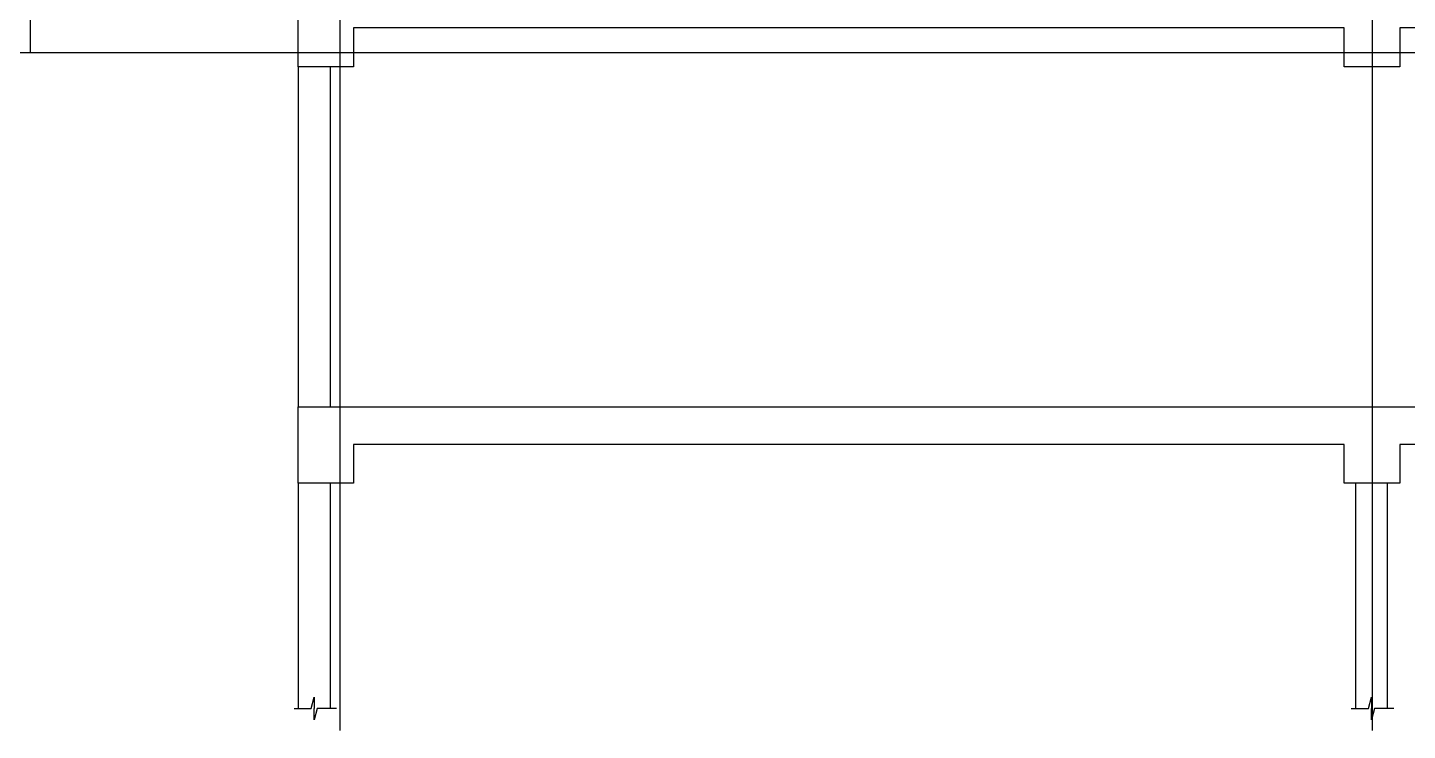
# Model space of a CAD drawing. Header units: millimetres. Extents: x 173236 to 801264, y -94969 to 615039.
# Drawn here: x 486906 to 496845, y -25804 to -20744 of the extents above; entities that cross this region are included whole.
import ezdxf

# ---------------------------------------------------------------- set-up
doc = ezdxf.new("R2010")
doc.units = ezdxf.units.MM
doc.header["$MEASUREMENT"] = 0
for name, color, linetype in [('SectionCutEdges', 7, 'Continuous'), ('VOX-A-ANNO-GRID-LINE', 254, 'Continuous'), ('VOX-A-ANNO-SYMB', 33, 'Continuous'), ('VOX-A-COLUMN-SECT', 210, 'Continuous')]:
    doc.layers.add(name, color=color, linetype=linetype)
doc.layers.add('VOX-A-WALL-SECT', color=1, linetype='Continuous', lineweight=30)

# ---------------------------------------------------------------- blocks, each defined once
blk = doc.blocks.new('*U127')
at = {"layer": 'VOX-A-ANNO-SYMB'}
for p, q in [((0, 155.2), (0, 74)), ((0, 74), (52.9, 59.8)), ((0, 45.6), (-52.9, 59.8)), ((-52.9, 59.8), (0, 59.8)), ((52.9, 59.8), (0, 59.8)), ((0, -45.6), (0, 45.6))]:
    blk.add_line(p, q, dxfattribs=at)

msp = doc.modelspace()

# ---------------------------------------------------------------- linework, layer by layer
at = {"layer": 'SectionCutEdges'}
msp.add_line((481905, -20923.8), (513190.6, -20923.8), dxfattribs=at)
at = {"layer": 'VOX-A-ANNO-GRID-LINE'}
for p, q in [((489154.7, 1658.1), (489154.7, -25804.5)), ((496590.4, 1658.1), (496590.4, -25804.5))]:
    msp.add_line(p, q, dxfattribs=at)
at = {"layer": 'VOX-A-COLUMN-SECT'}
msp.add_line((486927.4, -20923.8), (486927.4, -20473.8), dxfattribs=at)
for points in [[(502841.5, -20745.8), (502841.5, -21025.2), (502441.5, -21025.2), (502441.5, -20745.8), (496790.5, -20745.8), (496790.5, -21025.2), (496390.5, -21025.2), (496390.5, -20745.8), (489254.8, -20745.8), (489254.8, -21025.2), (488854.8, -21025.2), (488854.8, -20473.8), (503833.3, -20473.8), (506701.6, -20473.8), (506701.6, -20745.8)], [(502841.5, -23745.8), (502841.5, -24025.2), (502441.5, -24025.2), (502441.5, -23745.8), (496790.5, -23745.8), (496790.5, -24025.2), (496390.5, -24025.2), (496390.5, -23745.8), (489254.8, -23745.8), (489254.8, -24025.2), (488854.8, -24025.2), (488854.8, -23473.8), (503833.3, -23473.8), (509660.2, -23473.8), (509660.2, -23745.8)]]:
    msp.add_lwpolyline(points, close=True, dxfattribs=at)
at = {"layer": 'VOX-A-WALL-SECT'}
for p, q in [((488854.8, -21025.2), (488854.8, -23473.8)), ((489084.8, -21025.2), (489084.8, -23473.8)), ((488854.8, -24025.2), (488854.8, -25646.3)), ((489084.8, -24025.2), (489084.8, -25647.2)), ((496470.4, -24025.2), (496470.4, -25646.3)), ((496700.4, -24025.2), (496700.4, -25647.2))]:
    msp.add_line(p, q, dxfattribs=at)

# ---------------------------------------------------------------- block references
at = {"xscale": 1.527505174118865, "yscale": 1.527505174118865, "zscale": 1.527505174118865, "rotation": 89.90873389622136}
for p in [(489062.6, -25647.2), (496678.2, -25647.2)]:
    msp.add_blockref('*U127', p, dxfattribs=at)

doc.saveas('drawing.dxf')
